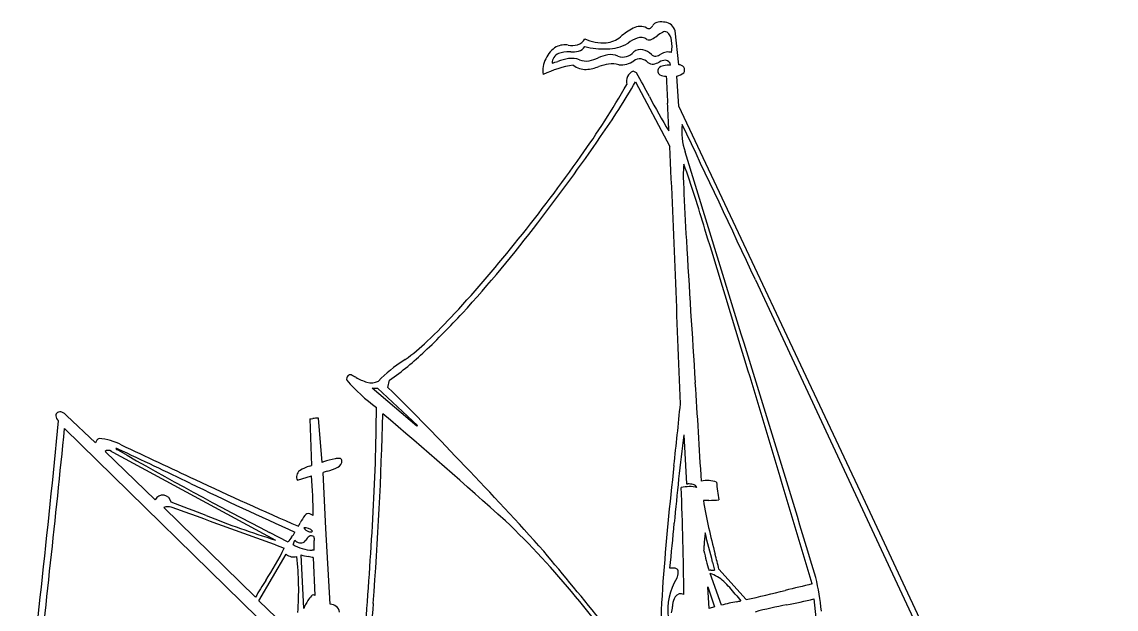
# Model space of a CAD drawing. Extents: x 0.7 to 7.97, y 1.37 to 9.42.
# Drawn here: x 1.58 to 7.84, y 6.07 to 9.42 of the extents above; entities that cross this region are included whole.
import ezdxf

# ---------------------------------------------------------------- set-up
doc = ezdxf.new("R2010")
doc.units = 0

msp = doc.modelspace()

# ---------------------------------------------------------------- linework, layer by layer
at = {"color": 7, "linetype": 'CONTINUOUS'}
for p, q in [((5.336761, 9.179286), (5.315854, 9.374589)), ((5.044081, 9.300669), (5.048428, 9.30372)), ((5.095639, 9.133467), (5.076126, 9.143222)), ((5.090064, 9.08329), (5.286585, 8.712547)), ((5.336761, 8.942521), (5.327004, 9.113953)), ((6.390831, 6.707807), (5.336761, 8.942521)), ((5.633087, 7.838062), (5.372999, 8.683278)), ((5.77525, 7.950493), (6.360061, 6.696986)), ((3.773867, 7.495758), (3.765625, 7.490167)), ((3.675386, 7.336896), (3.685142, 7.377315)), ((3.58479, 7.332714), (3.615453, 7.332714)), ((3.840111, 7.115375), (3.58479, 7.332714)), ((3.615453, 7.332714), (3.844386, 7.118351)), ((3.609755, 7.221312), (3.609878, 7.221212)), ((5.346517, 7.242119), (5.346517, 7.242119)), ((2.004254, 7.020511), (1.83979, 7.176612)), ((3.229379, 7.1571), (3.239136, 6.890889)), ((3.299068, 6.908006), (3.279556, 7.161281)), ((1.82864, 7.101349), (3.279556, 5.681096)), ((3.844386, 7.118351), (3.840111, 7.115375)), ((5.366029, 7.066504), (5.381361, 6.784962)), ((2.025161, 7.045599), (2.025147, 7.045587)), ((2.345729, 6.694368), (2.060006, 6.970333)), ((2.104606, 6.966151), (3.032857, 6.464394)), ((3.307865, 6.910844), (3.299068, 6.908006)), ((3.158296, 6.805869), (3.239136, 6.830957)), ((3.321698, 6.531121), (3.304643, 6.850469)), ((6.360061, 6.696986), (7.764708, 3.67964)), ((7.835793, 3.619708), (6.390831, 6.707807)), ((2.918568, 6.138253), (2.395904, 6.649767)), ((3.24889, 6.605167), (3.229379, 6.614922)), ((3.105217, 6.451968), (2.9998, 6.507186)), ((3.345063, 6.097832), (3.321698, 6.531121)), ((3.133208, 6.439307), (3.144358, 6.464394)), ((2.938081, 6.117347), (3.094183, 6.383557)), ((3.032969, 6.436575), (3.083033, 6.4184)), ((3.194536, 6.072744), (3.179203, 6.379375)), ((3.24889, 6.364043), (3.258649, 6.14801)), ((5.530449, 6.33758), (5.541646, 6.292961)), ((5.311672, 6.304111), (5.286585, 6.304111)), ((5.580614, 6.092433), (5.516558, 6.273449)), ((5.723067, 6.124374), (5.566733, 6.298536)), ((5.510925, 6.074196), (5.502621, 6.198186)), ((5.502621, 6.198186), (5.541646, 6.082501)), ((6.10891, 6.128497), (6.164661, 5.5905)), ((3.173628, 5.891556), (2.938081, 6.117347)), ((5.541646, 6.082501), (5.510925, 6.074196))]:
    msp.add_line(p, q, dxfattribs=at)
for centre, radius, start, end in [((5.222493, 9.095995), 0.326762, 116.460102, 131.849495), ((5.117625, 9.310677), 0.08786, 64.412589, 117.617585), ((5.166263, 9.406459), 0.019694, 237.116263, 300.433487), ((5.144009, 9.43145), 0.052918, 307.520821, 329.823466), ((5.385409, 9.272182), 0.236392, 144.338828, 145.859664), ((5.223961, 9.383039), 0.040791, 95.737037, 138.635066), ((5.236079, 9.320176), 0.10471, 77.316727, 98.897684), ((5.251969, 9.356244), 0.066467, 16.021347, 83.867751), ((4.740982, 9.357651), 0.065924, 284.982566, 333.849198), ((4.905203, 9.556229), 0.250701, 245.228229, 273.983026), ((4.909801, 9.455041), 0.149459, 274.91901, 309.309648), ((5.168387, 9.151495), 0.193811, 110.95349, 128.239318), ((5.119074, 9.270742), 0.064904, 55.78322, 107.943513), ((5.168073, 9.350862), 0.029255, 244.701018, 300.817949), ((5.094366, 9.49687), 0.192752, 297.397015, 308.241651), ((5.332144, 9.19519), 0.19137, 117.440587, 128.247264), ((5.258518, 9.340802), 0.028266, 64.146371, 121.011005), ((5.225659, 9.312373), 0.070308, 4.66566, 50.008513), ((5.095271, 9.28185), 0.203713, 350.762634, 370.247909), ((4.72784, 9.143247), 0.166346, 122.922404, 154.560973), ((4.686493, 9.173408), 0.119962, 80.615545, 114.140818), ((4.70811, 9.087512), 0.166327, 88.243696, 110.230742), ((4.725106, 9.456431), 0.165765, 263.400121, 281.454397), ((4.735565, 7.994886), 1.259074, 90.709424, 91.017446), ((4.725361, 9.431229), 0.177448, 268.261002, 282.641674), ((4.749543, 9.316333), 0.060065, 284.12038, 327.423818), ((4.899706, 9.63372), 0.363619, 254.11132, 274.433188), ((4.927272, 9.51734), 0.246152, 270.125651, 298.329381), ((5.01673, 9.306796), 0.08307, 251.019364, 319.938617), ((5.118065, 9.209645), 0.057741, 76.582714, 130.835797), ((5.116247, 9.178461), 0.088665, 43.40969, 80.118198), ((5.273864, 9.187379), 0.065732, 70.003943, 126.415878), ((4.694562, 9.149551), 0.133863, 150.87652, 191.130309), ((4.448767, 9.803375), 0.63584, 285.005559, 288.079866), ((4.673735, 9.187834), 0.060356, 112.544357, 178.686868), ((4.773011, 8.832964), 0.387349, 99.695361, 109.126419), ((4.727661, 9.099808), 0.116679, 68.989131, 99.811794), ((4.806405, 9.295355), 0.094161, 246.922443, 281.032505), ((4.768465, 9.4682), 0.271104, 281.91209, 293.522647), ((4.98115, 8.981657), 0.259894, 101.009749, 113.704724), ((4.947573, 9.143497), 0.094643, 63.561924, 99.768156), ((5.008333, 9.300586), 0.121134, 263.495168, 306.454037), ((5.113373, 9.158545), 0.055527, 81.29976, 126.546322), ((5.101813, 9.125497), 0.090173, 48.85291, 77.211929), ((5.186542, 9.220017), 0.036789, 226.345215, 279.9453), ((5.201714, 9.25489), 0.026145, 216.355075, 279.364592), ((5.168291, 9.304109), 0.122819, 281.556593, 297.736115), ((5.184375, 9.327725), 0.100967, 282.348637, 299.989691), ((5.266162, 9.1255), 0.080893, 93.147136, 120.216566), ((5.255684, 9.170995), 0.035788, 11.396263, 80.288962), ((4.821406, 8.606938), 0.577681, 98.637227, 116.547548), ((4.804862, 9.266076), 0.112583, 231.4182, 272.089785), ((4.78712, 9.422145), 0.269465, 274.650305, 290.286083), ((5.000406, 8.823502), 0.366071, 100.07285, 109.112413), ((4.957671, 9.058877), 0.126852, 73.07021, 99.662209), ((5.103823, 9.083529), 0.065806, 114.89118, 193.685525), ((1.884531, 7.292673), 3.701316, 27.449128, 29.823839), ((5.242286, 9.144833), 0.02526, 147.097623, 238.972763), ((5.253098, 9.133153), 0.040872, 94.540713, 141.574916), ((5.298791, 8.896713), 0.281469, 91.633579, 100.010844), ((5.266494, 9.283743), 0.18025, 289.615177, 303.518449), ((5.340227, 9.149242), 0.030243, 328.558711, 456.580079), ((1.112221, 11.289337), 4.512325, 324.316323, 330.508719), ((1.657682, 11.045045), 3.953445, 324.861224, 330.250159), ((5.267184, 9.196301), 0.082362, 242.587922, 268.952653), ((22.787463, 9.900126), 17.539412, 182.569042, 183.069119), ((7.402869, 10.136293), 2.50665, 206.986225, 212.16786), ((-11.47774, 8.060834), 16.77512, 2.531433, 3.0762), ((5.742647, 8.801498), 0.388092, 174.605074, 197.735137), ((-55.154076, -20.27095), 67.147841, 24.852782, 25.690213), ((-4.075777, 14.919645), 10.872896, 322.342591, 325.553924), ((-212.976773, -0.91991), 218.475806, 2.141009, 2.526953), ((-3.158198, 14.264259), 9.716558, 321.257085, 324.75621), ((6.107921, 8.542335), 0.745174, 174.620542, 184.813382), ((-0.787334, 6.4139), 6.534246, 16.231462, 19.659327), ((20.920837, 9.097323), 15.567714, 182.273317, 183.389888), ((-1.76745, 13.099107), 7.933268, 317.710599, 322.566721), ((-133.089527, -34.56938), 145.037845, 16.834733, 17.167277), ((-1.624121, 12.992928), 7.724468, 317.342679, 321.490899), ((112.244486, 14.471785), 107.049371, 183.371194, 183.806871), ((-255.63818, -73.252489), 273.565993, 16.895062, 17.242732), ((1.161791, 10.447583), 3.98221, 313.162634, 317.573406), ((1.634296, 9.997455), 3.2984, 313.377052, 317.255606), ((3.133202, 8.396531), 1.105371, 305.421942, 313.896935), ((2.56969, 8.934273), 1.915295, 305.61896, 313.410016), ((4.143826, 6.880907), 0.717101, 121.830121, 136.806282), ((3.466877, 7.382524), 0.027535, 135.066475, 190.905482), ((4.326862, 8.17291), 1.191546, 221.889791, 232.998985), ((3.460352, 7.392716), 0.015932, 73.3167, 144.483481), ((3.1465, 6.746385), 0.734234, 61.92852, 64.298418), ((3.647469, 7.664765), 0.312007, 240.115614, 252.837092), ((-138.985523, -36.648106), 151.28345, 16.458451, 16.941569), ((3.581637, 7.454046), 0.091248, 253.28912, 295.575315), ((-7.508564, -4.015867), 15.93631, 43.172018, 45.429169), ((-41.063255, 4.191211), 46.60273, 3.209417, 3.904298), ((1.797944, 7.176191), 0.019704, 122.184557, 183.251901), ((1.802982, 7.160625), 0.035789, 73.427876, 115.723151), ((1.786414, 7.127565), 0.072489, 42.57998, 68.322567), ((-8.315662, 7.286759), 11.92572, 356.629795, 359.685083), ((-23.479103, 10.083295), 28.9653, 353.672318, 354.370866), ((-80.473243, 15.145084), 82.655015, 353.783578, 354.446374), ((1.814635, 7.175756), 0.036369, 181.075695, 235.037824), ((3.18275, 7.71847), 0.563303, 274.748233, 276.400615), ((3.291377, 6.783365), 0.3781, 91.791598, 96.962009), ((-16.743952, 7.678856), 20.396014, 355.565909, 358.616385), ((-20.178838, -20.794859), 36.750203, 48.136156, 49.586866), ((-195.885974, 27.503429), 198.764467, 353.663683, 354.108527), ((18.659916, 5.382754), 13.400091, 172.781585, 174.95853), ((2.060215, 6.995127), 0.061449, 124.797832, 155.600915), ((1.99324, 6.70152), 0.345556, 62.580753, 84.699725), ((24.685296, 54.423778), 52.49728, 244.581876, 245.090661), ((2.077865, 6.949409), 0.027509, 49.422926, 130.480922), ((2.178167, 7.134395), 0.183622, 243.333894, 246.383683), ((2.138978, 6.999761), 0.021825, 212.701826, 249.821408), ((2.122101, 6.968925), 0.019103, 53.474225, 94.467909), ((12.583123, 25.169154), 20.978778, 240.118873, 242.818525), ((-12.294266, -24.010593), 34.188324, 64.271976, 65.038591), ((3.280571, 6.701299), 0.193028, 105.708844, 124.496332), ((2.969206, 7.648464), 0.804227, 288.794616, 289.611422), ((3.484261, 6.40412), 0.536549, 101.892146, 109.193511), ((3.250667, 7.151045), 0.303268, 284.680202, 297.034027), ((3.390497, 6.851275), 0.07967, 83.418123, 102.17556), ((3.375084, 6.915634), 0.037225, 291.137762, 367.570494), ((3.399228, 6.917253), 0.013174, 14.441741, 88.254478), ((-9.486718, -6.186176), 18.865284, 41.851231, 43.868678), ((21.179266, 5.05262), 15.975645, 173.392481, 175.780483), ((3.19592, 6.825727), 0.042543, 125.444465, 207.824727), ((-0.014479, 6.577297), 3.263488, 0.489309, 4.457905), ((3.57041, 6.046809), 0.846464, 106.6751, 108.298835), ((12.86776, 28.075066), 23.656712, 244.133411, 245.73102), ((11.27977, 25.304785), 20.441157, 244.793654, 246.606913), ((-12.846307, 6.006753), 18.212928, 0.461922, 2.38289), ((5.399197, 6.57093), 0.199022, 77.788807, 104.052438), ((5.399653, 7.741569), 0.956782, 268.904528, 269.37527), ((5.393908, 6.666986), 0.117951, 77.470304, 92.277357), ((5.40908, 6.745932), 0.037665, 31.210912, 73.943647), ((5.500916, 6.663041), 0.14153, 68.495785, 104.122892), ((6.867641, 6.926185), 1.321401, 185.709781, 190.103829), ((2.388876, 6.673422), 0.047963, 8.403101, 154.10543), ((8.685576, 7.237242), 3.254353, 189.677355, 195.195019), ((5.565698, 4.701523), 1.990616, 91.630931, 92.538492), ((5.495485, 7.498859), 0.80764, 270.961889, 275.06108), ((2.41927, 6.602304), 0.052903, 69.405537, 116.211021), ((-1.614059, -4.372871), 11.772047, 68.830257, 69.875095), ((-39.603414, -110.507145), 124.473671, 69.968705, 70.259997), ((4.624316, 11.578937), 5.356425, 248.224121, 252.715764), ((3.393935, 6.454527), 0.244703, 142.291879, 153.607987), ((3.221432, 6.591765), 0.024482, 71.058877, 149.483897), ((-31.607202, 8.66084), 35.257757, 355.598149, 356.6258), ((0.992689, 3.06693), 4.853009, 39.30821, 46.27827), ((2.968481, 6.609856), 0.202745, 320.774126, 330.166518), ((2.534936, 6.907734), 0.726622, 329.946763, 331.704334), ((3.203072, 6.481769), 0.053006, 38.228626, 99.267387), ((3.238806, 6.564227), 0.053558, 214.251572, 252.247869), ((3.232268, 6.535728), 0.024547, 246.49003, 300.458877), ((-21.310609, 9.037098), 26.737239, 354.133179, 354.684821), ((6.100704, 6.42537), 0.61854, 172.620663, 179.169163), ((-2.477255, 4.360031), 8.248274, 13.871967, 15.07173), ((3.293669, 6.344707), 0.216839, 140.838108, 150.352905), ((3.247907, 6.62379), 0.217232, 238.129505, 268.845257), ((3.176977, 6.489826), 0.041362, 217.942563, 301.705159), ((2.981927, 6.62245), 0.27415, 322.256918, 324.665544), ((3.27167, 6.42317), 0.077634, 126.897386, 148.359535), ((3.23813, 6.463014), 0.025797, 54.754096, 120.440771), ((6.408281, 6.533381), 3.155649, 180.895142, 181.288649), ((2.317667, 6.434296), 0.936185, 358.262717, 361.721057), ((1.665316, 7.107067), 1.576129, 326.359248, 334.091472), ((3.136794, 6.433064), 0.06532, 229.281458, 285.377249), ((3.293822, 6.793931), 0.43011, 254.544569, 260.165304), ((3.209571, 5.846837), 0.560794, 85.515214, 86.528426), ((-31.449097, -23.584732), 46.863516, 38.472659, 39.780363), ((4.252687, 6.468504), 1.230017, 356.948908, 358.408327), ((6.388407, 6.583153), 0.92515, 191.226651, 198.382859), ((-6.81751, 3.204138), 12.764982, 14.029004, 14.425949), ((1.588218, 6.179558), 1.577445, 355.30099, 366.937151), ((3.153088, 5.985646), 0.390336, 75.792531, 80.076381), ((5.313339, 6.282956), 0.02122, 352.892987, 454.505347), ((5.26026, 6.279582), 0.07414, 333.15019, 360.57912), ((5.528239, 5.77563), 0.516069, 90.806263, 91.973482), ((5.448303, 6.068251), 0.216252, 47.553061, 71.60129), ((5.522049, 6.43811), 0.146466, 269.580559, 277.689111), ((-26.211868, 9.226947), 28.071858, 351.962396, 353.799259), ((5.523295, 4.59999), 3.025039, 147.307216, 149.43535), ((10.300729, 5.850792), 5.06787, 175.730609, 183.164992), ((5.610968, 6.065719), 0.336913, 147.630264, 187.358372), ((5.127262, 5.736827), 0.677613, 38.140841, 46.435479), ((8.816187, -5.451014), 11.976793, 103.112169, 103.866637), ((4.649127, 5.907273), 1.510867, 5.761884, 13.157347), ((3.318644, 6.061352), 0.115909, 133.635142, 150.533749), ((3.250027, 6.136716), 0.014209, 52.642813, 143.130735), ((-6.561695, -3.12173), 14.618674, 37.010826, 39.319309), ((5.401801, 6.086614), 0.100259, 148.101489, 175.0387), ((5.348492, 6.121421), 0.036635, 61.399225, 150.26141), ((7.754241, 7.886022), 2.716678, 219.573414, 220.620315), ((3.876884, 14.478365), 8.555557, 282.46174, 283.994035), ((5.43842, 8.821795), 2.775502, 280.695968, 283.979479), ((3.556399, 5.917502), 0.393758, 149.327611, 156.78031), ((3.346441, 6.044089), 0.053761, 9.792069, 91.469038), ((42.115461, 3.363901), 38.621628, 175.934587, 176.761247), ((5.125659, 6.088901), 0.175672, 346.524761, 358.870817), ((6.097686, 6.040233), 0.797671, 176.042541, 176.751173), ((5.9811, 4.532018), 1.610988, 101.193682, 104.394474), ((4.831564, 10.16641), 4.139512, 281.662698, 281.999367), ((6.333868, 4.015935), 2.113087, 100.368828, 105.391947)]:
    msp.add_arc(centre, radius, start, end, dxfattribs=at)

doc.saveas('drawing.dxf')
